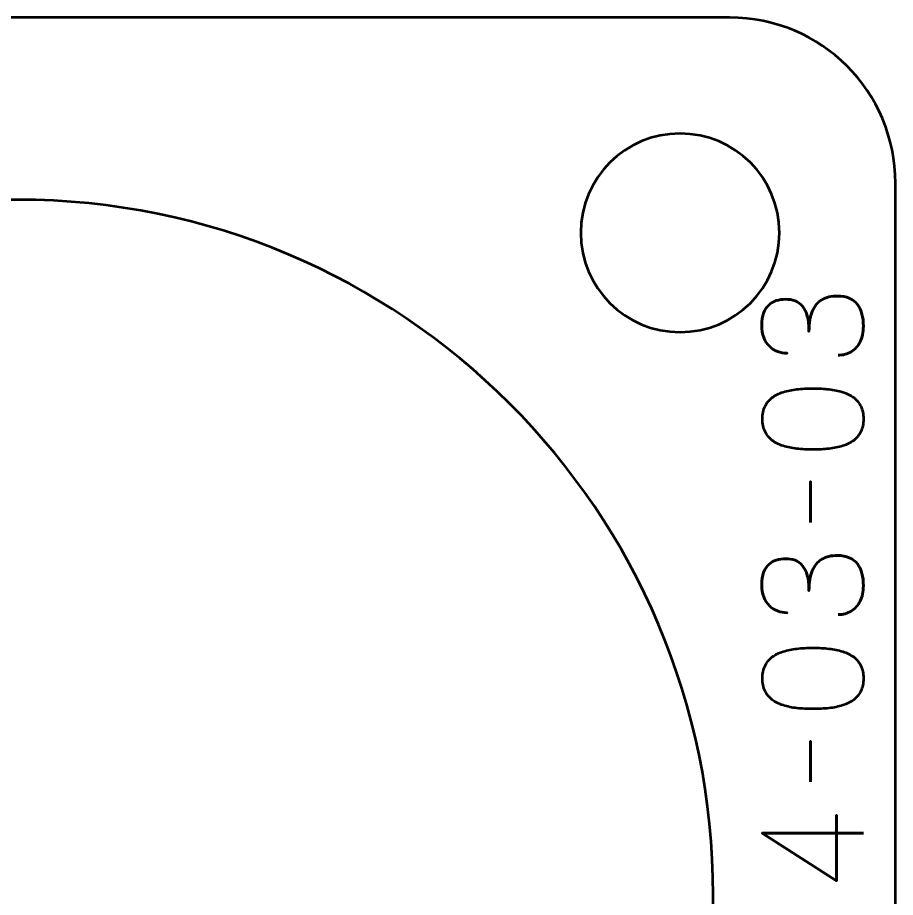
# Model space of a CAD drawing. Header units: centimetres. Extents: x -19.2 to -1.8, y -20.5 to -9.2.
# Drawn here: x -10.5 to -7.85, y -17.857 to -15.2 of the extents above; entities that cross this region are included whole.
import ezdxf

# ---------------------------------------------------------------- set-up
doc = ezdxf.new("R2010")
doc.units = ezdxf.units.CM
doc.header["$MEASUREMENT"] = 0
doc.layers.add('Layer 1', color=7, linetype='Continuous')

msp = doc.modelspace()

# ---------------------------------------------------------------- linework, layer by layer
at = {"layer": 'Layer 1', "lineweight": 53}
for points, knots in [([(-13.15003, -19.99994), (-13.15003, -19.99994), (-13.15003, -15.70007), (-13.15003, -15.70007), (-13.15003, -15.70007), (-13.15003, -15.42293), (-12.92694, -15.19997), (-12.64994, -15.19997), (-12.64994, -15.19997), (-12.64994, -15.19997), (-8.35007, -15.19997), (-8.35007, -15.19997), (-8.35007, -15.19997), (-8.07293, -15.19997), (-7.84997, -15.42293), (-7.84997, -15.70007), (-7.84997, -15.70007), (-7.84997, -15.70007), (-7.84997, -19.99994), (-7.84997, -19.99994), (-7.84997, -19.99994), (-7.84997, -20.27694), (-8.07293, -20.50003), (-8.35007, -20.50003), (-8.35007, -20.50003), (-8.35007, -20.50003), (-12.64994, -20.50003), (-12.64994, -20.50003), (-12.64994, -20.50003), (-12.92694, -20.50003), (-13.15003, -20.27694), (-13.15003, -19.99994)], [0, 0, 0, 0, 0.125, 0.125, 0.125, 0.125, 0.25, 0.25, 0.25, 0.25, 0.375, 0.375, 0.375, 0.375, 0.5, 0.5, 0.5, 0.5, 0.625, 0.625, 0.625, 0.625, 0.75, 0.75, 0.75, 0.75, 0.875, 0.875, 0.875, 0.875, 1, 1, 1, 1]), ([(-8.5, -15.55), (-8.33433, -15.55), (-8.2, -15.68433), (-8.2, -15.85), (-8.2, -15.85), (-8.2, -16.01563), (-8.33433, -16.15), (-8.5, -16.15), (-8.5, -16.15), (-8.66563, -16.15), (-8.8, -16.01563), (-8.8, -15.85), (-8.8, -15.85), (-8.8, -15.68433), (-8.66563, -15.55), (-8.5, -15.55)], [0, 0, 0, 0, 0.25, 0.25, 0.25, 0.25, 0.5, 0.5, 0.5, 0.5, 0.75, 0.75, 0.75, 0.75, 1, 1, 1, 1])]:
    msp.add_open_spline(points, degree=3, knots=knots, dxfattribs=at)
at = {"layer": 'Layer 1', "color": 250, "lineweight": 53}
msp.add_open_spline([(-12.6, -17.85), (-12.6, -16.69038), (-11.65962, -15.75), (-10.5, -15.75), (-10.5, -15.75), (-9.34038, -15.75), (-8.4, -16.69038), (-8.4, -17.85), (-8.4, -17.85), (-8.4, -19.00962), (-9.34038, -19.95), (-10.5, -19.95), (-10.5, -19.95), (-11.65962, -19.95), (-12.6, -19.00962), (-12.6, -17.85)], degree=3, knots=[0, 0, 0, 0, 0.25, 0.25, 0.25, 0.25, 0.5, 0.5, 0.5, 0.5, 0.75, 0.75, 0.75, 0.75, 1, 1, 1, 1], dxfattribs=at)
at = {"layer": 'Layer 1', "color": 30, "lineweight": 53}
for points, knots in [([(-8.0232, -16.2196), (-8.00796, -16.21953), (-7.9947, -16.216), (-7.9832, -16.20902), (-7.9832, -16.20902), (-7.97177, -16.20203), (-7.96281, -16.19208), (-7.95639, -16.1791), (-7.95639, -16.1791), (-7.94997, -16.16612), (-7.94672, -16.15053), (-7.94658, -16.13239), (-7.94658, -16.13239), (-7.94658, -16.11878), (-7.94799, -16.10643), (-7.95095, -16.09521), (-7.95095, -16.09521), (-7.95392, -16.08406), (-7.9585, -16.07447), (-7.96478, -16.06635), (-7.96478, -16.06635), (-7.97106, -16.05824), (-7.97918, -16.05203), (-7.98905, -16.04759), (-7.98905, -16.04759), (-7.999, -16.04321), (-8.01093, -16.04103), (-8.0249, -16.04096), (-8.0249, -16.04096), (-8.04352, -16.04088), (-8.05926, -16.04469), (-8.07203, -16.05224), (-8.07203, -16.05224), (-8.0848, -16.05979), (-8.09439, -16.07151), (-8.10095, -16.08724), (-8.10095, -16.08724), (-8.10752, -16.10297), (-8.11083, -16.12315), (-8.11083, -16.14763), (-8.11083, -16.14763), (-8.11076, -16.12936), (-8.11245, -16.11405), (-8.11591, -16.10156), (-8.11591, -16.10156), (-8.11937, -16.08914), (-8.12424, -16.0792), (-8.13059, -16.07172), (-8.13059, -16.07172), (-8.13687, -16.06424), (-8.14435, -16.05881), (-8.15295, -16.05556), (-8.15295, -16.05556), (-8.16149, -16.05224), (-8.17087, -16.05062), (-8.1811, -16.05069), (-8.1811, -16.05069), (-8.19134, -16.05062), (-8.20079, -16.05203), (-8.20954, -16.05485), (-8.20954, -16.05485), (-8.21829, -16.05761), (-8.22598, -16.06212), (-8.23254, -16.06826), (-8.23254, -16.06826), (-8.2391, -16.0744), (-8.24425, -16.08251), (-8.24792, -16.09246), (-8.24792, -16.09246), (-8.25159, -16.10248), (-8.25342, -16.11469), (-8.25349, -16.12901), (-8.25349, -16.12901), (-8.25342, -16.14326), (-8.25131, -16.15575), (-8.24721, -16.16633), (-8.24721, -16.16633), (-8.24312, -16.17699), (-8.23755, -16.18573), (-8.23042, -16.19279), (-8.23042, -16.19279), (-8.2233, -16.19977), (-8.21518, -16.205), (-8.20601, -16.20845), (-8.20601, -16.20845), (-8.19684, -16.21198), (-8.1871, -16.21367), (-8.17687, -16.21367), (-8.17687, -16.21367), (-8.1871, -16.21367), (-8.19684, -16.21198), (-8.20601, -16.20845), (-8.20601, -16.20845), (-8.21518, -16.205), (-8.2233, -16.19977), (-8.23042, -16.19279), (-8.23042, -16.19279), (-8.23755, -16.18573), (-8.24312, -16.17699), (-8.24721, -16.16633), (-8.24721, -16.16633), (-8.25131, -16.15575), (-8.25342, -16.14326), (-8.25349, -16.12901), (-8.25349, -16.12901), (-8.25342, -16.11469), (-8.25159, -16.10248), (-8.24792, -16.09246), (-8.24792, -16.09246), (-8.24425, -16.08251), (-8.2391, -16.0744), (-8.23254, -16.06826), (-8.23254, -16.06826), (-8.22598, -16.06212), (-8.21829, -16.05761), (-8.20954, -16.05485), (-8.20954, -16.05485), (-8.20079, -16.05203), (-8.19134, -16.05062), (-8.1811, -16.05069), (-8.1811, -16.05069), (-8.17087, -16.05062), (-8.16149, -16.05224), (-8.15295, -16.05556), (-8.15295, -16.05556), (-8.14435, -16.05881), (-8.13687, -16.06424), (-8.13059, -16.07172), (-8.13059, -16.07172), (-8.12424, -16.0792), (-8.11937, -16.08914), (-8.11591, -16.10156), (-8.11591, -16.10156), (-8.11245, -16.11405), (-8.11076, -16.12936), (-8.11083, -16.14763), (-8.11083, -16.14763), (-8.11083, -16.12315), (-8.10752, -16.10297), (-8.10095, -16.08724), (-8.10095, -16.08724), (-8.09439, -16.07151), (-8.0848, -16.05979), (-8.07203, -16.05224), (-8.07203, -16.05224), (-8.05926, -16.04469), (-8.04352, -16.04088), (-8.0249, -16.04096), (-8.0249, -16.04096), (-8.01093, -16.04103), (-7.999, -16.04321), (-7.98905, -16.04759), (-7.98905, -16.04759), (-7.97918, -16.05203), (-7.97106, -16.05824), (-7.96478, -16.06635), (-7.96478, -16.06635), (-7.9585, -16.07447), (-7.95392, -16.08406), (-7.95095, -16.09521), (-7.95095, -16.09521), (-7.94799, -16.10643), (-7.94658, -16.11878), (-7.94658, -16.13239), (-7.94658, -16.13239), (-7.94672, -16.15053), (-7.94997, -16.16612), (-7.95639, -16.1791), (-7.95639, -16.1791), (-7.96281, -16.19208), (-7.97177, -16.20203), (-7.9832, -16.20902), (-7.9832, -16.20902), (-7.9947, -16.216), (-8.00796, -16.21953), (-8.0232, -16.2196)], [0, 0, 0, 0, 0.0227273, 0.0227273, 0.0227273, 0.0227273, 0.0454545, 0.0454545, 0.0454545, 0.0454545, 0.0681818, 0.0681818, 0.0681818, 0.0681818, 0.0909091, 0.0909091, 0.0909091, 0.0909091, 0.1136364, 0.1136364, 0.1136364, 0.1136364, 0.1363636, 0.1363636, 0.1363636, 0.1363636, 0.1590909, 0.1590909, 0.1590909, 0.1590909, 0.1818182, 0.1818182, 0.1818182, 0.1818182, 0.2045455, 0.2045455, 0.2045455, 0.2045455, 0.2272727, 0.2272727, 0.2272727, 0.2272727, 0.25, 0.25, 0.25, 0.25, 0.2727273, 0.2727273, 0.2727273, 0.2727273, 0.2954545, 0.2954545, 0.2954545, 0.2954545, 0.3181818, 0.3181818, 0.3181818, 0.3181818, 0.3409091, 0.3409091, 0.3409091, 0.3409091, 0.3636364, 0.3636364, 0.3636364, 0.3636364, 0.3863636, 0.3863636, 0.3863636, 0.3863636, 0.4090909, 0.4090909, 0.4090909, 0.4090909, 0.4318182, 0.4318182, 0.4318182, 0.4318182, 0.4545455, 0.4545455, 0.4545455, 0.4545455, 0.4772727, 0.4772727, 0.4772727, 0.4772727, 0.5, 0.5, 0.5, 0.5, 0.5227273, 0.5227273, 0.5227273, 0.5227273, 0.5454545, 0.5454545, 0.5454545, 0.5454545, 0.5681818, 0.5681818, 0.5681818, 0.5681818, 0.5909091, 0.5909091, 0.5909091, 0.5909091, 0.6136364, 0.6136364, 0.6136364, 0.6136364, 0.6363636, 0.6363636, 0.6363636, 0.6363636, 0.6590909, 0.6590909, 0.6590909, 0.6590909, 0.6818182, 0.6818182, 0.6818182, 0.6818182, 0.7045455, 0.7045455, 0.7045455, 0.7045455, 0.7272727, 0.7272727, 0.7272727, 0.7272727, 0.75, 0.75, 0.75, 0.75, 0.7727273, 0.7727273, 0.7727273, 0.7727273, 0.7954545, 0.7954545, 0.7954545, 0.7954545, 0.8181818, 0.8181818, 0.8181818, 0.8181818, 0.8409091, 0.8409091, 0.8409091, 0.8409091, 0.8636364, 0.8636364, 0.8636364, 0.8636364, 0.8863636, 0.8863636, 0.8863636, 0.8863636, 0.9090909, 0.9090909, 0.9090909, 0.9090909, 0.9318182, 0.9318182, 0.9318182, 0.9318182, 0.9545455, 0.9545455, 0.9545455, 0.9545455, 0.9772727, 0.9772727, 0.9772727, 0.9772727, 1, 1, 1, 1]), ([(-7.94658, -16.41221), (-7.94665, -16.3974), (-7.94926, -16.38463), (-7.95434, -16.37397), (-7.95434, -16.37397), (-7.95942, -16.36339), (-7.96669, -16.35457), (-7.97593, -16.34752), (-7.97593, -16.34752), (-7.98524, -16.34053), (-7.99625, -16.33503), (-8.00895, -16.33094), (-8.00895, -16.33094), (-8.02165, -16.32691), (-8.03555, -16.32402), (-8.05079, -16.3224), (-8.05079, -16.3224), (-8.06603, -16.3207), (-8.08205, -16.31986), (-8.09898, -16.31993), (-8.09898, -16.31993), (-8.11584, -16.31986), (-8.13186, -16.3207), (-8.14703, -16.3224), (-8.14703, -16.3224), (-8.1622, -16.32402), (-8.17617, -16.32691), (-8.18887, -16.33094), (-8.18887, -16.33094), (-8.2015, -16.33503), (-8.2125, -16.34053), (-8.22189, -16.34752), (-8.22189, -16.34752), (-8.2312, -16.35457), (-8.23847, -16.36339), (-8.24355, -16.37397), (-8.24355, -16.37397), (-8.2487, -16.38463), (-8.25131, -16.3974), (-8.25138, -16.41221), (-8.25138, -16.41221), (-8.25131, -16.42703), (-8.2487, -16.4398), (-8.24355, -16.45046), (-8.24355, -16.45046), (-8.23847, -16.46104), (-8.2312, -16.46986), (-8.22189, -16.47691), (-8.22189, -16.47691), (-8.2125, -16.4839), (-8.2015, -16.4894), (-8.18887, -16.49349), (-8.18887, -16.49349), (-8.17617, -16.49752), (-8.1622, -16.50041), (-8.14703, -16.50203), (-8.14703, -16.50203), (-8.13186, -16.50372), (-8.11584, -16.50457), (-8.09898, -16.5045), (-8.09898, -16.5045), (-8.08205, -16.50457), (-8.06603, -16.50372), (-8.05079, -16.50203), (-8.05079, -16.50203), (-8.03555, -16.50041), (-8.02165, -16.49752), (-8.00895, -16.49349), (-8.00895, -16.49349), (-7.99625, -16.4894), (-7.98524, -16.4839), (-7.97593, -16.47691), (-7.97593, -16.47691), (-7.96669, -16.46986), (-7.95942, -16.46104), (-7.95434, -16.45046), (-7.95434, -16.45046), (-7.94926, -16.4398), (-7.94665, -16.42703), (-7.94658, -16.41221)], [0, 0, 0, 0, 0.05, 0.05, 0.05, 0.05, 0.1, 0.1, 0.1, 0.1, 0.15, 0.15, 0.15, 0.15, 0.2, 0.2, 0.2, 0.2, 0.25, 0.25, 0.25, 0.25, 0.3, 0.3, 0.3, 0.3, 0.35, 0.35, 0.35, 0.35, 0.4, 0.4, 0.4, 0.4, 0.45, 0.45, 0.45, 0.45, 0.5, 0.5, 0.5, 0.5, 0.55, 0.55, 0.55, 0.55, 0.6, 0.6, 0.6, 0.6, 0.65, 0.65, 0.65, 0.65, 0.7, 0.7, 0.7, 0.7, 0.75, 0.75, 0.75, 0.75, 0.8, 0.8, 0.8, 0.8, 0.85, 0.85, 0.85, 0.85, 0.9, 0.9, 0.9, 0.9, 0.95, 0.95, 0.95, 0.95, 1, 1, 1, 1]), ([(-7.94658, -16.41221), (-7.94665, -16.3974), (-7.94926, -16.38463), (-7.95434, -16.37397), (-7.95434, -16.37397), (-7.95942, -16.36339), (-7.96669, -16.35457), (-7.97593, -16.34752), (-7.97593, -16.34752), (-7.98524, -16.34053), (-7.99625, -16.33503), (-8.00895, -16.33094), (-8.00895, -16.33094), (-8.02165, -16.32691), (-8.03555, -16.32402), (-8.05079, -16.3224), (-8.05079, -16.3224), (-8.06603, -16.3207), (-8.08205, -16.31986), (-8.09898, -16.31993), (-8.09898, -16.31993), (-8.11584, -16.31986), (-8.13186, -16.3207), (-8.14703, -16.3224), (-8.14703, -16.3224), (-8.1622, -16.32402), (-8.17617, -16.32691), (-8.18887, -16.33094), (-8.18887, -16.33094), (-8.2015, -16.33503), (-8.2125, -16.34053), (-8.22189, -16.34752), (-8.22189, -16.34752), (-8.2312, -16.35457), (-8.23847, -16.36339), (-8.24355, -16.37397), (-8.24355, -16.37397), (-8.2487, -16.38463), (-8.25131, -16.3974), (-8.25138, -16.41221), (-8.25138, -16.41221), (-8.25131, -16.42703), (-8.2487, -16.4398), (-8.24355, -16.45046), (-8.24355, -16.45046), (-8.23847, -16.46104), (-8.2312, -16.46986), (-8.22189, -16.47691), (-8.22189, -16.47691), (-8.2125, -16.4839), (-8.2015, -16.4894), (-8.18887, -16.49349), (-8.18887, -16.49349), (-8.17617, -16.49752), (-8.1622, -16.50041), (-8.14703, -16.50203), (-8.14703, -16.50203), (-8.13186, -16.50372), (-8.11584, -16.50457), (-8.09898, -16.5045), (-8.09898, -16.5045), (-8.08205, -16.50457), (-8.06603, -16.50372), (-8.05079, -16.50203), (-8.05079, -16.50203), (-8.03555, -16.50041), (-8.02165, -16.49752), (-8.00895, -16.49349), (-8.00895, -16.49349), (-7.99625, -16.4894), (-7.98524, -16.4839), (-7.97593, -16.47691), (-7.97593, -16.47691), (-7.96669, -16.46986), (-7.95942, -16.46104), (-7.95434, -16.45046), (-7.95434, -16.45046), (-7.94926, -16.4398), (-7.94665, -16.42703), (-7.94658, -16.41221)], [0, 0, 0, 0, 0.05, 0.05, 0.05, 0.05, 0.1, 0.1, 0.1, 0.1, 0.15, 0.15, 0.15, 0.15, 0.2, 0.2, 0.2, 0.2, 0.25, 0.25, 0.25, 0.25, 0.3, 0.3, 0.3, 0.3, 0.35, 0.35, 0.35, 0.35, 0.4, 0.4, 0.4, 0.4, 0.45, 0.45, 0.45, 0.45, 0.5, 0.5, 0.5, 0.5, 0.55, 0.55, 0.55, 0.55, 0.6, 0.6, 0.6, 0.6, 0.65, 0.65, 0.65, 0.65, 0.7, 0.7, 0.7, 0.7, 0.75, 0.75, 0.75, 0.75, 0.8, 0.8, 0.8, 0.8, 0.85, 0.85, 0.85, 0.85, 0.9, 0.9, 0.9, 0.9, 0.95, 0.95, 0.95, 0.95, 1, 1, 1, 1]), ([(-8.10618, -16.72463), (-8.10618, -16.72463), (-8.10618, -16.60144), (-8.10618, -16.60144), (-8.10618, -16.60144), (-8.10618, -16.60144), (-8.10618, -16.72463), (-8.10618, -16.72463)], [0, 0, 0, 0, 0.5, 0.5, 0.5, 0.5, 1, 1, 1, 1]), ([(-8.0232, -17.00318), (-8.00796, -17.00311), (-7.9947, -16.99958), (-7.9832, -16.9926), (-7.9832, -16.9926), (-7.97177, -16.98561), (-7.96281, -16.97566), (-7.95639, -16.96268), (-7.95639, -16.96268), (-7.94997, -16.9497), (-7.94672, -16.93411), (-7.94658, -16.91597), (-7.94658, -16.91597), (-7.94658, -16.90236), (-7.94799, -16.89001), (-7.95095, -16.87879), (-7.95095, -16.87879), (-7.95392, -16.86764), (-7.9585, -16.85805), (-7.96478, -16.84993), (-7.96478, -16.84993), (-7.97106, -16.84182), (-7.97918, -16.83561), (-7.98905, -16.83117), (-7.98905, -16.83117), (-7.999, -16.82679), (-8.01093, -16.82461), (-8.0249, -16.82454), (-8.0249, -16.82454), (-8.04352, -16.82446), (-8.05926, -16.82827), (-8.07203, -16.83582), (-8.07203, -16.83582), (-8.0848, -16.84337), (-8.09439, -16.85509), (-8.10095, -16.87082), (-8.10095, -16.87082), (-8.10752, -16.88655), (-8.11083, -16.90673), (-8.11083, -16.93121), (-8.11083, -16.93121), (-8.11076, -16.91294), (-8.11245, -16.89763), (-8.11591, -16.88514), (-8.11591, -16.88514), (-8.11937, -16.87272), (-8.12424, -16.86278), (-8.13059, -16.8553), (-8.13059, -16.8553), (-8.13687, -16.84782), (-8.14435, -16.84239), (-8.15295, -16.83914), (-8.15295, -16.83914), (-8.16149, -16.83582), (-8.17087, -16.8342), (-8.1811, -16.83427), (-8.1811, -16.83427), (-8.19134, -16.8342), (-8.20079, -16.83561), (-8.20954, -16.83843), (-8.20954, -16.83843), (-8.21829, -16.84119), (-8.22598, -16.8457), (-8.23254, -16.85184), (-8.23254, -16.85184), (-8.2391, -16.85798), (-8.24425, -16.86609), (-8.24792, -16.87604), (-8.24792, -16.87604), (-8.25159, -16.88606), (-8.25342, -16.89827), (-8.25349, -16.91259), (-8.25349, -16.91259), (-8.25342, -16.92684), (-8.25131, -16.93933), (-8.24721, -16.94991), (-8.24721, -16.94991), (-8.24312, -16.96057), (-8.23755, -16.96931), (-8.23042, -16.97637), (-8.23042, -16.97637), (-8.2233, -16.98335), (-8.21518, -16.98858), (-8.20601, -16.99203), (-8.20601, -16.99203), (-8.19684, -16.99556), (-8.1871, -16.99725), (-8.17687, -16.99725), (-8.17687, -16.99725), (-8.1871, -16.99725), (-8.19684, -16.99556), (-8.20601, -16.99203), (-8.20601, -16.99203), (-8.21518, -16.98858), (-8.2233, -16.98335), (-8.23042, -16.97637), (-8.23042, -16.97637), (-8.23755, -16.96931), (-8.24312, -16.96057), (-8.24721, -16.94991), (-8.24721, -16.94991), (-8.25131, -16.93933), (-8.25342, -16.92684), (-8.25349, -16.91259), (-8.25349, -16.91259), (-8.25342, -16.89827), (-8.25159, -16.88606), (-8.24792, -16.87604), (-8.24792, -16.87604), (-8.24425, -16.86609), (-8.2391, -16.85798), (-8.23254, -16.85184), (-8.23254, -16.85184), (-8.22598, -16.8457), (-8.21829, -16.84119), (-8.20954, -16.83843), (-8.20954, -16.83843), (-8.20079, -16.83561), (-8.19134, -16.8342), (-8.1811, -16.83427), (-8.1811, -16.83427), (-8.17087, -16.8342), (-8.16149, -16.83582), (-8.15295, -16.83914), (-8.15295, -16.83914), (-8.14435, -16.84239), (-8.13687, -16.84782), (-8.13059, -16.8553), (-8.13059, -16.8553), (-8.12424, -16.86278), (-8.11937, -16.87272), (-8.11591, -16.88514), (-8.11591, -16.88514), (-8.11245, -16.89763), (-8.11076, -16.91294), (-8.11083, -16.93121), (-8.11083, -16.93121), (-8.11083, -16.90673), (-8.10752, -16.88655), (-8.10095, -16.87082), (-8.10095, -16.87082), (-8.09439, -16.85509), (-8.0848, -16.84337), (-8.07203, -16.83582), (-8.07203, -16.83582), (-8.05926, -16.82827), (-8.04352, -16.82446), (-8.0249, -16.82454), (-8.0249, -16.82454), (-8.01093, -16.82461), (-7.999, -16.82679), (-7.98905, -16.83117), (-7.98905, -16.83117), (-7.97918, -16.83561), (-7.97106, -16.84182), (-7.96478, -16.84993), (-7.96478, -16.84993), (-7.9585, -16.85805), (-7.95392, -16.86764), (-7.95095, -16.87879), (-7.95095, -16.87879), (-7.94799, -16.89001), (-7.94658, -16.90236), (-7.94658, -16.91597), (-7.94658, -16.91597), (-7.94672, -16.93411), (-7.94997, -16.9497), (-7.95639, -16.96268), (-7.95639, -16.96268), (-7.96281, -16.97566), (-7.97177, -16.98561), (-7.9832, -16.9926), (-7.9832, -16.9926), (-7.9947, -16.99958), (-8.00796, -17.00311), (-8.0232, -17.00318)], [0, 0, 0, 0, 0.0227273, 0.0227273, 0.0227273, 0.0227273, 0.0454545, 0.0454545, 0.0454545, 0.0454545, 0.0681818, 0.0681818, 0.0681818, 0.0681818, 0.0909091, 0.0909091, 0.0909091, 0.0909091, 0.1136364, 0.1136364, 0.1136364, 0.1136364, 0.1363636, 0.1363636, 0.1363636, 0.1363636, 0.1590909, 0.1590909, 0.1590909, 0.1590909, 0.1818182, 0.1818182, 0.1818182, 0.1818182, 0.2045455, 0.2045455, 0.2045455, 0.2045455, 0.2272727, 0.2272727, 0.2272727, 0.2272727, 0.25, 0.25, 0.25, 0.25, 0.2727273, 0.2727273, 0.2727273, 0.2727273, 0.2954545, 0.2954545, 0.2954545, 0.2954545, 0.3181818, 0.3181818, 0.3181818, 0.3181818, 0.3409091, 0.3409091, 0.3409091, 0.3409091, 0.3636364, 0.3636364, 0.3636364, 0.3636364, 0.3863636, 0.3863636, 0.3863636, 0.3863636, 0.4090909, 0.4090909, 0.4090909, 0.4090909, 0.4318182, 0.4318182, 0.4318182, 0.4318182, 0.4545455, 0.4545455, 0.4545455, 0.4545455, 0.4772727, 0.4772727, 0.4772727, 0.4772727, 0.5, 0.5, 0.5, 0.5, 0.5227273, 0.5227273, 0.5227273, 0.5227273, 0.5454545, 0.5454545, 0.5454545, 0.5454545, 0.5681818, 0.5681818, 0.5681818, 0.5681818, 0.5909091, 0.5909091, 0.5909091, 0.5909091, 0.6136364, 0.6136364, 0.6136364, 0.6136364, 0.6363636, 0.6363636, 0.6363636, 0.6363636, 0.6590909, 0.6590909, 0.6590909, 0.6590909, 0.6818182, 0.6818182, 0.6818182, 0.6818182, 0.7045455, 0.7045455, 0.7045455, 0.7045455, 0.7272727, 0.7272727, 0.7272727, 0.7272727, 0.75, 0.75, 0.75, 0.75, 0.7727273, 0.7727273, 0.7727273, 0.7727273, 0.7954545, 0.7954545, 0.7954545, 0.7954545, 0.8181818, 0.8181818, 0.8181818, 0.8181818, 0.8409091, 0.8409091, 0.8409091, 0.8409091, 0.8636364, 0.8636364, 0.8636364, 0.8636364, 0.8863636, 0.8863636, 0.8863636, 0.8863636, 0.9090909, 0.9090909, 0.9090909, 0.9090909, 0.9318182, 0.9318182, 0.9318182, 0.9318182, 0.9545455, 0.9545455, 0.9545455, 0.9545455, 0.9772727, 0.9772727, 0.9772727, 0.9772727, 1, 1, 1, 1]), ([(-7.94658, -17.19579), (-7.94665, -17.18098), (-7.94926, -17.16821), (-7.95434, -17.15755), (-7.95434, -17.15755), (-7.95942, -17.14697), (-7.96669, -17.13815), (-7.97593, -17.1311), (-7.97593, -17.1311), (-7.98524, -17.12411), (-7.99625, -17.11861), (-8.00895, -17.11452), (-8.00895, -17.11452), (-8.02165, -17.11049), (-8.03555, -17.1076), (-8.05079, -17.10598), (-8.05079, -17.10598), (-8.06603, -17.10428), (-8.08205, -17.10344), (-8.09898, -17.10351), (-8.09898, -17.10351), (-8.11584, -17.10344), (-8.13186, -17.10428), (-8.14703, -17.10598), (-8.14703, -17.10598), (-8.1622, -17.1076), (-8.17617, -17.11049), (-8.18887, -17.11452), (-8.18887, -17.11452), (-8.2015, -17.11861), (-8.2125, -17.12411), (-8.22189, -17.1311), (-8.22189, -17.1311), (-8.2312, -17.13815), (-8.23847, -17.14697), (-8.24355, -17.15755), (-8.24355, -17.15755), (-8.2487, -17.16821), (-8.25131, -17.18098), (-8.25138, -17.19579), (-8.25138, -17.19579), (-8.25131, -17.21061), (-8.2487, -17.22338), (-8.24355, -17.23404), (-8.24355, -17.23404), (-8.23847, -17.24462), (-8.2312, -17.25344), (-8.22189, -17.26049), (-8.22189, -17.26049), (-8.2125, -17.26748), (-8.2015, -17.27298), (-8.18887, -17.27707), (-8.18887, -17.27707), (-8.17617, -17.2811), (-8.1622, -17.28399), (-8.14703, -17.28561), (-8.14703, -17.28561), (-8.13186, -17.2873), (-8.11584, -17.28815), (-8.09898, -17.28808), (-8.09898, -17.28808), (-8.08205, -17.28815), (-8.06603, -17.2873), (-8.05079, -17.28561), (-8.05079, -17.28561), (-8.03555, -17.28399), (-8.02165, -17.2811), (-8.00895, -17.27707), (-8.00895, -17.27707), (-7.99625, -17.27298), (-7.98524, -17.26748), (-7.97593, -17.26049), (-7.97593, -17.26049), (-7.96669, -17.25344), (-7.95942, -17.24462), (-7.95434, -17.23404), (-7.95434, -17.23404), (-7.94926, -17.22338), (-7.94665, -17.21061), (-7.94658, -17.19579)], [0, 0, 0, 0, 0.05, 0.05, 0.05, 0.05, 0.1, 0.1, 0.1, 0.1, 0.15, 0.15, 0.15, 0.15, 0.2, 0.2, 0.2, 0.2, 0.25, 0.25, 0.25, 0.25, 0.3, 0.3, 0.3, 0.3, 0.35, 0.35, 0.35, 0.35, 0.4, 0.4, 0.4, 0.4, 0.45, 0.45, 0.45, 0.45, 0.5, 0.5, 0.5, 0.5, 0.55, 0.55, 0.55, 0.55, 0.6, 0.6, 0.6, 0.6, 0.65, 0.65, 0.65, 0.65, 0.7, 0.7, 0.7, 0.7, 0.75, 0.75, 0.75, 0.75, 0.8, 0.8, 0.8, 0.8, 0.85, 0.85, 0.85, 0.85, 0.9, 0.9, 0.9, 0.9, 0.95, 0.95, 0.95, 0.95, 1, 1, 1, 1]), ([(-7.94658, -17.19579), (-7.94665, -17.18098), (-7.94926, -17.16821), (-7.95434, -17.15755), (-7.95434, -17.15755), (-7.95942, -17.14697), (-7.96669, -17.13815), (-7.97593, -17.1311), (-7.97593, -17.1311), (-7.98524, -17.12411), (-7.99625, -17.11861), (-8.00895, -17.11452), (-8.00895, -17.11452), (-8.02165, -17.11049), (-8.03555, -17.1076), (-8.05079, -17.10598), (-8.05079, -17.10598), (-8.06603, -17.10428), (-8.08205, -17.10344), (-8.09898, -17.10351), (-8.09898, -17.10351), (-8.11584, -17.10344), (-8.13186, -17.10428), (-8.14703, -17.10598), (-8.14703, -17.10598), (-8.1622, -17.1076), (-8.17617, -17.11049), (-8.18887, -17.11452), (-8.18887, -17.11452), (-8.2015, -17.11861), (-8.2125, -17.12411), (-8.22189, -17.1311), (-8.22189, -17.1311), (-8.2312, -17.13815), (-8.23847, -17.14697), (-8.24355, -17.15755), (-8.24355, -17.15755), (-8.2487, -17.16821), (-8.25131, -17.18098), (-8.25138, -17.19579), (-8.25138, -17.19579), (-8.25131, -17.21061), (-8.2487, -17.22338), (-8.24355, -17.23404), (-8.24355, -17.23404), (-8.23847, -17.24462), (-8.2312, -17.25344), (-8.22189, -17.26049), (-8.22189, -17.26049), (-8.2125, -17.26748), (-8.2015, -17.27298), (-8.18887, -17.27707), (-8.18887, -17.27707), (-8.17617, -17.2811), (-8.1622, -17.28399), (-8.14703, -17.28561), (-8.14703, -17.28561), (-8.13186, -17.2873), (-8.11584, -17.28815), (-8.09898, -17.28808), (-8.09898, -17.28808), (-8.08205, -17.28815), (-8.06603, -17.2873), (-8.05079, -17.28561), (-8.05079, -17.28561), (-8.03555, -17.28399), (-8.02165, -17.2811), (-8.00895, -17.27707), (-8.00895, -17.27707), (-7.99625, -17.27298), (-7.98524, -17.26748), (-7.97593, -17.26049), (-7.97593, -17.26049), (-7.96669, -17.25344), (-7.95942, -17.24462), (-7.95434, -17.23404), (-7.95434, -17.23404), (-7.94926, -17.22338), (-7.94665, -17.21061), (-7.94658, -17.19579)], [0, 0, 0, 0, 0.05, 0.05, 0.05, 0.05, 0.1, 0.1, 0.1, 0.1, 0.15, 0.15, 0.15, 0.15, 0.2, 0.2, 0.2, 0.2, 0.25, 0.25, 0.25, 0.25, 0.3, 0.3, 0.3, 0.3, 0.35, 0.35, 0.35, 0.35, 0.4, 0.4, 0.4, 0.4, 0.45, 0.45, 0.45, 0.45, 0.5, 0.5, 0.5, 0.5, 0.55, 0.55, 0.55, 0.55, 0.6, 0.6, 0.6, 0.6, 0.65, 0.65, 0.65, 0.65, 0.7, 0.7, 0.7, 0.7, 0.75, 0.75, 0.75, 0.75, 0.8, 0.8, 0.8, 0.8, 0.85, 0.85, 0.85, 0.85, 0.9, 0.9, 0.9, 0.9, 0.95, 0.95, 0.95, 0.95, 1, 1, 1, 1]), ([(-8.10618, -17.50821), (-8.10618, -17.50821), (-8.10618, -17.38502), (-8.10618, -17.38502), (-8.10618, -17.38502), (-8.10618, -17.38502), (-8.10618, -17.50821), (-8.10618, -17.50821)], [0, 0, 0, 0, 0.5, 0.5, 0.5, 0.5, 1, 1, 1, 1]), ([(-7.94658, -17.66315), (-7.94658, -17.66315), (-8.2518, -17.66315), (-8.2518, -17.66315), (-8.2518, -17.66315), (-8.2518, -17.66315), (-8.02786, -17.80708), (-8.02786, -17.80708), (-8.02786, -17.80708), (-8.02786, -17.80708), (-8.02786, -17.60896), (-8.02786, -17.60896), (-8.02786, -17.60896), (-8.02786, -17.60896), (-8.02786, -17.80708), (-8.02786, -17.80708), (-8.02786, -17.80708), (-8.02786, -17.80708), (-8.2518, -17.66315), (-8.2518, -17.66315), (-8.2518, -17.66315), (-8.2518, -17.66315), (-7.94658, -17.66315), (-7.94658, -17.66315)], [0, 0, 0, 0, 0.1666667, 0.1666667, 0.1666667, 0.1666667, 0.3333333, 0.3333333, 0.3333333, 0.3333333, 0.5, 0.5, 0.5, 0.5, 0.6666667, 0.6666667, 0.6666667, 0.6666667, 0.8333333, 0.8333333, 0.8333333, 0.8333333, 1, 1, 1, 1])]:
    msp.add_open_spline(points, degree=3, knots=knots, dxfattribs=at)

doc.saveas('drawing.dxf')
